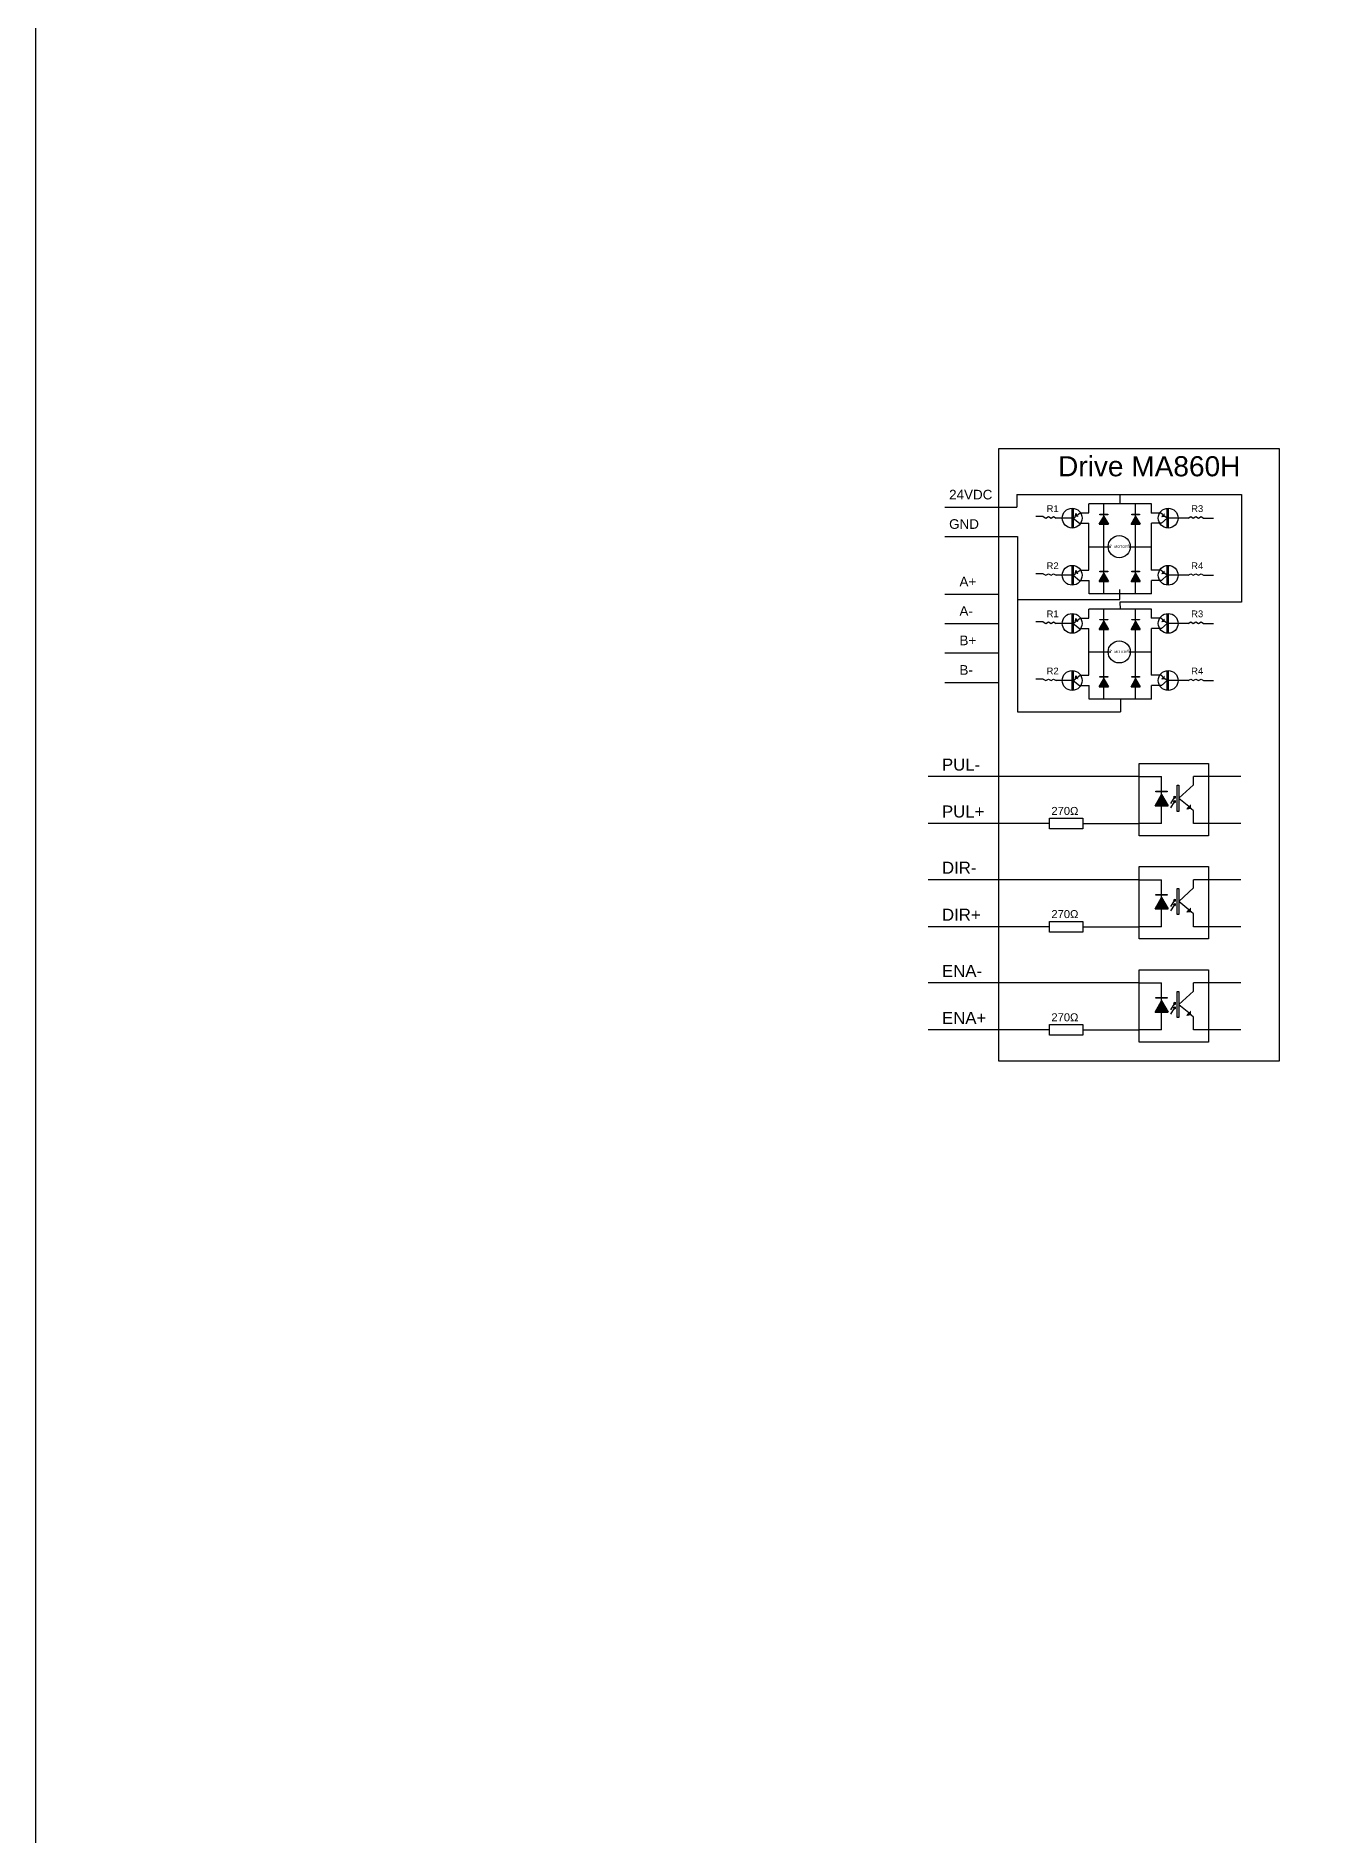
# Model space of a CAD drawing. Header units: millimetres. Extents: x 1 to 623, y -49 to 60.
# Drawn here: x 241 to 259.87, y 6.95 to 33.36 of the extents above; entities that cross this region are included whole.
import ezdxf

# ---------------------------------------------------------------- set-up
doc = ezdxf.new("R2010")
doc.units = ezdxf.units.MM
doc.header["$LTSCALE"] = 0.1
doc.styles.get("Standard").update_dxf_attribs({"font": 'arial.ttf'})

msp = doc.modelspace()

# ---------------------------------------------------------------- hatches: boundary and pattern name
h = msp.add_hatch(color=256)
h.dxf.hatch_style = 1
h.paths.add_polyline_path([(256.268, 26.353), (256.262, 26.307), (256.308, 26.3), (256.288, 26.327)])
h = msp.add_hatch(color=256)
h.dxf.hatch_style = 1
h.paths.add_polyline_path([(256.613, 26.192), (256.68, 26.192), (256.747, 26.192), (256.68, 26.308)])
h = msp.add_hatch(color=256)
h.dxf.hatch_style = 1
h.paths.add_polyline_path([(257.079, 26.192), (257.146, 26.192), (257.213, 26.192), (257.146, 26.308)])
h = msp.add_hatch(color=256)
h.dxf.hatch_style = 1
h.paths.add_polyline_path([(257.53, 26.304), (257.576, 26.309), (257.572, 26.355), (257.551, 26.329)])
h = msp.add_hatch(color=256)
h.dxf.hatch_style = 1
h.paths.add_polyline_path([(256.268, 25.514), (256.262, 25.469), (256.308, 25.462), (256.288, 25.488)])
h = msp.add_hatch(color=256)
h.dxf.hatch_style = 1
h.paths.add_polyline_path([(256.613, 25.353), (256.68, 25.353), (256.747, 25.353), (256.68, 25.469)])
h = msp.add_hatch(color=256)
h.dxf.hatch_style = 1
h.paths.add_polyline_path([(257.079, 25.353), (257.146, 25.353), (257.213, 25.353), (257.146, 25.469)])
h = msp.add_hatch(color=256)
h.dxf.hatch_style = 1
h.paths.add_polyline_path([(257.53, 25.465), (257.576, 25.47), (257.572, 25.516), (257.551, 25.491)])
h = msp.add_hatch(color=256)
h.dxf.hatch_style = 1
h.paths.add_polyline_path([(256.268, 24.808), (256.262, 24.763), (256.308, 24.756), (256.288, 24.782)])
h = msp.add_hatch(color=256)
h.dxf.hatch_style = 1
h.paths.add_polyline_path([(256.613, 24.647), (256.68, 24.647), (256.747, 24.647), (256.68, 24.763)])
h = msp.add_hatch(color=256)
h.dxf.hatch_style = 1
h.paths.add_polyline_path([(257.079, 24.647), (257.146, 24.647), (257.213, 24.647), (257.146, 24.763)])
h = msp.add_hatch(color=256)
h.dxf.hatch_style = 1
h.paths.add_polyline_path([(257.53, 24.759), (257.576, 24.764), (257.572, 24.81), (257.551, 24.785)])
h = msp.add_hatch(color=256)
h.dxf.hatch_style = 1
h.paths.add_polyline_path([(256.268, 23.969), (256.262, 23.924), (256.308, 23.917), (256.288, 23.943)])
h = msp.add_hatch(color=256)
h.dxf.hatch_style = 1
h.paths.add_polyline_path([(256.613, 23.808), (256.68, 23.808), (256.747, 23.808), (256.68, 23.924)])
h = msp.add_hatch(color=256)
h.dxf.hatch_style = 1
h.paths.add_polyline_path([(257.079, 23.808), (257.146, 23.808), (257.213, 23.808), (257.146, 23.924)])
h = msp.add_hatch(color=256)
h.dxf.hatch_style = 1
h.paths.add_polyline_path([(257.53, 23.92), (257.576, 23.925), (257.572, 23.971), (257.551, 23.946)])
h = msp.add_hatch(color=256)
h.dxf.hatch_style = 1
h.paths.add_polyline_path([(257.432, 22.06), (257.527, 22.06), (257.623, 22.06), (257.527, 22.226)])
h = msp.add_hatch(color=256)
h.dxf.hatch_style = 1
h.paths.add_polyline_path([(257.7, 22.189), (257.713, 22.181), (257.726, 22.173), (257.727, 22.203)])
h = msp.add_hatch(color=256)
h.dxf.hatch_style = 1
h.paths.add_polyline_path([(257.7, 22.125), (257.713, 22.117), (257.726, 22.109), (257.727, 22.139)])
h = msp.add_hatch(color=256)
h.dxf.hatch_style = 1
h.paths.add_polyline_path([(257.896, 22.011), (257.962, 22.018), (257.956, 22.084), (257.926, 22.047)])
h = msp.add_hatch(color=256)
h.dxf.hatch_style = 1
h.paths.add_polyline_path([(257.432, 20.545), (257.527, 20.545), (257.623, 20.545), (257.527, 20.712)])
h = msp.add_hatch(color=256)
h.dxf.hatch_style = 1
h.paths.add_polyline_path([(257.7, 20.674), (257.713, 20.666), (257.726, 20.658), (257.727, 20.689)])
h = msp.add_hatch(color=256)
h.dxf.hatch_style = 1
h.paths.add_polyline_path([(257.7, 20.611), (257.713, 20.602), (257.726, 20.594), (257.727, 20.625)])
h = msp.add_hatch(color=256)
h.dxf.hatch_style = 1
h.paths.add_polyline_path([(257.896, 20.496), (257.962, 20.504), (257.956, 20.569), (257.926, 20.533)])
h = msp.add_hatch(color=256)
h.dxf.hatch_style = 1
h.paths.add_polyline_path([(257.432, 19.031), (257.527, 19.031), (257.623, 19.031), (257.527, 19.197)])
h = msp.add_hatch(color=256)
h.dxf.hatch_style = 1
h.paths.add_polyline_path([(257.7, 19.16), (257.713, 19.152), (257.726, 19.143), (257.727, 19.174)])
h = msp.add_hatch(color=256)
h.dxf.hatch_style = 1
h.paths.add_polyline_path([(257.7, 19.096), (257.713, 19.088), (257.726, 19.079), (257.727, 19.11)])
h = msp.add_hatch(color=256)
h.dxf.hatch_style = 1
h.paths.add_polyline_path([(257.896, 18.981), (257.962, 18.989), (257.956, 19.055), (257.926, 19.018)])

# ---------------------------------------------------------------- linework, layer by layer
for p, q in [((254.342, 26.445), (255.403, 26.445)), ((255.403, 26.629), (255.403, 26.445)), ((255.403, 26.629), (256.919, 26.629)), ((257.381, 26.491), (256.457, 26.491)), ((256.457, 26.359), (256.457, 26.491)), ((256.68, 26.308), (256.68, 26.491)), ((256.919, 26.491), (256.919, 26.629)), ((256.919, 26.629), (258.7, 26.629)), ((257.146, 26.308), (257.146, 26.491)), ((257.381, 26.358), (257.381, 26.491)), ((258.7, 26.629), (258.7, 25.047)), ((255.79, 26.305), (255.681, 26.305)), ((255.79, 26.305), (255.828, 26.283)), ((255.828, 26.283), (255.866, 26.305)), ((255.866, 26.305), (255.904, 26.283)), ((255.904, 26.283), (255.942, 26.305)), ((255.942, 26.305), (255.98, 26.283)), ((256.214, 26.283), (255.98, 26.283)), ((256.229, 26.283), (256.262, 26.307)), ((256.23, 26.283), (256.323, 26.208)), ((256.262, 26.307), (256.268, 26.353)), ((256.288, 26.327), (256.268, 26.353)), ((256.288, 26.327), (256.33, 26.359)), ((256.323, 26.208), (256.457, 26.208)), ((256.33, 26.359), (256.457, 26.359)), ((256.457, 25.52), (256.457, 26.208)), ((256.613, 26.192), (256.68, 26.308)), ((256.613, 26.192), (256.68, 26.192)), ((256.68, 26.308), (256.747, 26.192)), ((256.68, 26.192), (256.747, 26.192)), ((256.68, 25.503), (256.68, 26.192)), ((257.079, 26.192), (257.146, 26.308)), ((257.079, 26.192), (257.146, 26.192)), ((257.146, 26.308), (257.213, 26.192)), ((257.146, 26.192), (257.213, 26.192)), ((257.146, 25.503), (257.146, 26.192)), ((257.515, 26.358), (257.372, 26.358)), ((257.525, 26.207), (257.381, 26.207)), ((257.381, 25.52), (257.381, 26.207)), ((257.551, 26.329), (257.515, 26.358)), ((257.525, 26.207), (257.608, 26.283)), ((257.551, 26.329), (257.53, 26.304)), ((257.576, 26.309), (257.53, 26.304)), ((257.608, 26.283), (257.576, 26.309)), ((257.917, 26.283), (257.624, 26.283)), ((257.917, 26.283), (257.955, 26.305)), ((257.955, 26.305), (257.993, 26.283)), ((257.993, 26.283), (258.031, 26.305)), ((258.031, 26.305), (258.069, 26.283)), ((258.069, 26.283), (258.107, 26.305)), ((258.107, 26.305), (258.145, 26.283)), ((258.145, 26.283), (258.29, 26.283)), ((254.342, 26.013), (255.139, 26.013)), ((255.139, 26.013), (255.413, 26.013)), ((255.413, 26.013), (255.413, 25.09)), ((256.457, 25.864), (256.78, 25.864)), ((256.68, 25.469), (256.68, 25.652)), ((257.048, 25.864), (257.381, 25.864)), ((257.146, 25.469), (257.146, 25.652)), ((255.79, 25.466), (255.681, 25.466)), ((255.79, 25.466), (255.828, 25.444)), ((255.828, 25.444), (255.866, 25.466)), ((255.866, 25.466), (255.904, 25.444)), ((255.904, 25.444), (255.942, 25.466)), ((255.942, 25.466), (255.98, 25.444)), ((256.214, 25.444), (255.98, 25.444)), ((256.229, 25.444), (256.262, 25.469)), ((256.23, 25.444), (256.323, 25.369)), ((256.262, 25.469), (256.268, 25.514)), ((256.288, 25.488), (256.268, 25.514)), ((256.288, 25.488), (256.33, 25.52)), ((256.323, 25.369), (256.465, 25.369)), ((256.33, 25.52), (256.457, 25.52)), ((256.465, 25.17), (256.465, 25.369)), ((256.613, 25.353), (256.68, 25.469)), ((256.68, 25.469), (256.747, 25.353)), ((257.079, 25.353), (257.146, 25.469)), ((257.146, 25.469), (257.213, 25.353)), ((257.515, 25.52), (257.372, 25.52)), ((257.525, 25.369), (257.381, 25.369)), ((257.381, 25.17), (257.381, 25.369)), ((257.551, 25.491), (257.515, 25.52)), ((257.525, 25.369), (257.608, 25.444)), ((257.551, 25.491), (257.53, 25.465)), ((257.576, 25.47), (257.53, 25.465)), ((257.608, 25.444), (257.576, 25.47)), ((257.917, 25.444), (257.624, 25.444)), ((257.917, 25.444), (257.955, 25.466)), ((257.955, 25.466), (257.993, 25.444)), ((257.993, 25.444), (258.031, 25.466)), ((258.031, 25.466), (258.069, 25.444)), ((258.069, 25.444), (258.107, 25.466)), ((258.107, 25.466), (258.145, 25.444)), ((258.145, 25.444), (258.29, 25.444)), ((254.342, 25.168), (255.139, 25.168)), ((257.381, 25.17), (256.465, 25.17)), ((256.613, 25.353), (256.68, 25.353)), ((256.68, 25.353), (256.747, 25.353)), ((256.68, 25.17), (256.68, 25.353)), ((256.916, 25.09), (256.916, 25.233)), ((257.079, 25.353), (257.146, 25.353)), ((257.146, 25.353), (257.213, 25.353)), ((257.146, 25.17), (257.146, 25.353)), ((255.413, 25.09), (256.916, 25.09)), ((255.413, 25.09), (255.413, 23.438)), ((257.381, 24.946), (256.457, 24.946)), ((256.457, 24.814), (256.457, 24.946)), ((256.68, 24.763), (256.68, 24.946)), ((258.7, 25.047), (256.916, 25.047)), ((256.916, 25.047), (256.919, 24.946)), ((257.146, 24.763), (257.146, 24.946)), ((257.381, 24.814), (257.381, 24.946)), ((258.7, 25.047), (258.7, 25.047)), ((254.342, 24.736), (255.139, 24.736)), ((255.79, 24.76), (255.681, 24.76)), ((255.79, 24.76), (255.828, 24.738)), ((255.79, 24.76), (255.828, 24.738)), ((255.828, 24.738), (255.866, 24.76)), ((255.828, 24.738), (255.866, 24.76)), ((255.866, 24.76), (255.904, 24.738)), ((255.866, 24.76), (255.904, 24.738)), ((255.904, 24.738), (255.942, 24.76)), ((255.904, 24.738), (255.942, 24.76)), ((255.942, 24.76), (255.98, 24.738)), ((255.942, 24.76), (255.98, 24.738)), ((256.214, 24.738), (255.98, 24.738)), ((256.229, 24.738), (256.262, 24.763)), ((256.23, 24.738), (256.323, 24.663)), ((256.262, 24.763), (256.268, 24.808)), ((256.288, 24.782), (256.268, 24.808)), ((256.288, 24.782), (256.33, 24.814)), ((256.323, 24.663), (256.457, 24.663)), ((256.33, 24.814), (256.457, 24.814)), ((256.457, 23.975), (256.457, 24.663)), ((256.613, 24.647), (256.68, 24.763)), ((256.613, 24.647), (256.68, 24.647)), ((256.68, 24.763), (256.747, 24.647)), ((256.68, 24.647), (256.747, 24.647)), ((256.68, 23.958), (256.68, 24.647)), ((257.079, 24.647), (257.146, 24.763)), ((257.079, 24.647), (257.146, 24.647)), ((257.146, 24.763), (257.213, 24.647)), ((257.146, 24.647), (257.213, 24.647)), ((257.146, 23.958), (257.146, 24.647)), ((257.515, 24.814), (257.372, 24.814)), ((257.525, 24.663), (257.381, 24.663)), ((257.381, 23.975), (257.381, 24.663)), ((257.551, 24.785), (257.515, 24.814)), ((257.525, 24.663), (257.608, 24.738)), ((257.551, 24.785), (257.53, 24.759)), ((257.576, 24.764), (257.53, 24.759)), ((257.608, 24.738), (257.576, 24.764)), ((257.917, 24.738), (257.624, 24.738)), ((257.917, 24.738), (257.624, 24.738)), ((257.917, 24.738), (257.955, 24.76)), ((257.917, 24.738), (257.955, 24.76)), ((257.955, 24.76), (257.993, 24.738)), ((257.955, 24.76), (257.993, 24.738)), ((257.993, 24.738), (258.031, 24.76)), ((257.993, 24.738), (258.031, 24.76)), ((258.031, 24.76), (258.069, 24.738)), ((258.031, 24.76), (258.069, 24.738)), ((258.069, 24.738), (258.107, 24.76)), ((258.069, 24.738), (258.107, 24.76)), ((258.107, 24.76), (258.145, 24.738)), ((258.107, 24.76), (258.145, 24.738)), ((258.145, 24.738), (258.29, 24.738)), ((254.342, 24.303), (255.139, 24.303)), ((256.457, 24.319), (256.78, 24.319)), ((257.048, 24.319), (257.381, 24.319)), ((256.68, 23.924), (256.68, 24.107)), ((257.146, 23.924), (257.146, 24.107)), ((254.342, 23.871), (255.139, 23.871)), ((255.79, 23.921), (255.681, 23.921)), ((255.79, 23.921), (255.828, 23.899)), ((255.79, 23.921), (255.828, 23.899)), ((255.828, 23.899), (255.866, 23.921)), ((255.828, 23.899), (255.866, 23.921)), ((255.866, 23.921), (255.904, 23.899)), ((255.866, 23.921), (255.904, 23.899)), ((255.904, 23.899), (255.942, 23.921)), ((255.904, 23.899), (255.942, 23.921)), ((255.942, 23.921), (255.98, 23.899)), ((255.942, 23.921), (255.98, 23.899)), ((256.214, 23.899), (255.98, 23.899)), ((256.229, 23.899), (256.262, 23.924)), ((256.23, 23.899), (256.323, 23.824)), ((256.262, 23.924), (256.268, 23.969)), ((256.288, 23.943), (256.268, 23.969)), ((256.288, 23.943), (256.33, 23.975)), ((256.323, 23.824), (256.465, 23.824)), ((256.33, 23.975), (256.457, 23.975)), ((256.465, 23.625), (256.465, 23.824)), ((256.613, 23.808), (256.68, 23.924)), ((256.613, 23.808), (256.68, 23.808)), ((256.68, 23.924), (256.747, 23.808)), ((256.68, 23.808), (256.747, 23.808)), ((256.68, 23.625), (256.68, 23.808)), ((257.079, 23.808), (257.146, 23.924)), ((257.079, 23.808), (257.146, 23.808)), ((257.146, 23.924), (257.213, 23.808)), ((257.146, 23.808), (257.213, 23.808)), ((257.146, 23.625), (257.146, 23.808)), ((257.515, 23.975), (257.372, 23.975)), ((257.525, 23.824), (257.381, 23.824)), ((257.381, 23.625), (257.381, 23.824)), ((257.551, 23.946), (257.515, 23.975)), ((257.525, 23.824), (257.608, 23.899)), ((257.551, 23.946), (257.53, 23.92)), ((257.576, 23.925), (257.53, 23.92)), ((257.608, 23.899), (257.576, 23.925)), ((257.917, 23.899), (257.624, 23.899)), ((257.917, 23.899), (257.624, 23.899)), ((257.917, 23.899), (257.955, 23.921)), ((257.917, 23.899), (257.955, 23.921)), ((257.955, 23.921), (257.993, 23.899)), ((257.955, 23.921), (257.993, 23.899)), ((257.993, 23.899), (258.031, 23.921)), ((257.993, 23.899), (258.031, 23.921)), ((258.031, 23.921), (258.069, 23.899)), ((258.031, 23.921), (258.069, 23.899)), ((258.069, 23.899), (258.107, 23.921)), ((258.069, 23.899), (258.107, 23.921)), ((258.107, 23.921), (258.145, 23.899)), ((258.107, 23.921), (258.145, 23.899)), ((258.145, 23.899), (258.29, 23.899)), ((257.381, 23.625), (256.465, 23.625)), ((256.923, 23.625), (256.923, 23.438)), ((255.413, 23.438), (256.923, 23.438)), ((257.196, 22.488), (254.099, 22.488)), ((257.196, 22.488), (257.527, 22.488)), ((257.527, 22.226), (257.527, 22.488)), ((258.689, 22.488), (257.998, 22.488)), ((257.998, 22.369), (257.998, 22.488)), ((257.432, 22.06), (257.527, 22.226)), ((257.527, 22.226), (257.623, 22.06)), ((257.7, 22.189), (257.727, 22.203)), ((257.7, 22.189), (257.713, 22.181)), ((257.727, 22.203), (257.726, 22.173)), ((257.779, 22.169), (257.998, 22.369)), ((257.432, 22.06), (257.527, 22.06)), ((257.527, 22.06), (257.623, 22.06)), ((257.527, 21.798), (257.527, 22.06)), ((257.713, 22.181), (257.658, 22.095)), ((257.713, 22.117), (257.658, 22.031)), ((257.7, 22.125), (257.727, 22.139)), ((257.7, 22.125), (257.713, 22.117)), ((257.713, 22.181), (257.726, 22.173)), ((257.713, 22.117), (257.726, 22.109)), ((257.727, 22.139), (257.726, 22.109)), ((257.926, 22.047), (257.779, 22.167)), ((257.926, 22.047), (257.896, 22.011)), ((257.962, 22.018), (257.896, 22.011)), ((257.998, 21.987), (257.962, 22.016)), ((257.998, 21.798), (257.998, 21.987)), ((255.881, 21.798), (254.099, 21.798)), ((256.372, 21.798), (257.196, 21.798)), ((257.527, 21.798), (257.196, 21.798)), ((258.689, 21.798), (257.998, 21.798)), ((257.196, 20.973), (254.099, 20.973)), ((257.196, 20.973), (257.527, 20.973)), ((257.527, 20.712), (257.527, 20.973)), ((258.689, 20.973), (257.998, 20.973)), ((257.998, 20.854), (257.998, 20.973)), ((257.432, 20.545), (257.527, 20.712)), ((257.527, 20.712), (257.623, 20.545)), ((257.713, 20.666), (257.658, 20.58)), ((257.7, 20.674), (257.727, 20.689)), ((257.7, 20.674), (257.713, 20.666)), ((257.7, 20.611), (257.727, 20.625)), ((257.7, 20.611), (257.713, 20.602)), ((257.713, 20.666), (257.726, 20.658)), ((257.727, 20.689), (257.726, 20.658)), ((257.727, 20.625), (257.726, 20.594)), ((257.779, 20.655), (257.998, 20.854)), ((257.926, 20.533), (257.779, 20.653)), ((257.432, 20.545), (257.527, 20.545)), ((257.527, 20.545), (257.623, 20.545)), ((257.527, 20.284), (257.527, 20.545)), ((257.713, 20.602), (257.658, 20.516)), ((257.713, 20.602), (257.726, 20.594)), ((257.926, 20.533), (257.896, 20.496)), ((257.962, 20.504), (257.896, 20.496)), ((257.998, 20.473), (257.962, 20.502)), ((257.998, 20.284), (257.998, 20.473)), ((255.881, 20.284), (254.099, 20.284)), ((256.372, 20.284), (257.196, 20.284)), ((257.527, 20.284), (257.196, 20.284)), ((258.689, 20.284), (257.998, 20.284)), ((257.196, 19.459), (254.099, 19.459)), ((257.196, 19.459), (257.527, 19.459)), ((257.527, 19.197), (257.527, 19.459)), ((257.779, 19.14), (257.998, 19.339)), ((258.689, 19.459), (257.998, 19.459)), ((257.998, 19.339), (257.998, 19.459)), ((257.432, 19.031), (257.527, 19.197)), ((257.432, 19.031), (257.527, 19.031)), ((257.527, 19.197), (257.623, 19.031)), ((257.527, 19.031), (257.623, 19.031)), ((257.527, 18.769), (257.527, 19.031)), ((257.713, 19.152), (257.658, 19.066)), ((257.713, 19.088), (257.658, 19.002)), ((257.7, 19.16), (257.727, 19.174)), ((257.7, 19.16), (257.713, 19.152)), ((257.7, 19.096), (257.727, 19.11)), ((257.7, 19.096), (257.713, 19.088)), ((257.713, 19.152), (257.726, 19.143)), ((257.713, 19.088), (257.726, 19.079)), ((257.727, 19.174), (257.726, 19.143)), ((257.727, 19.11), (257.726, 19.079)), ((257.926, 19.018), (257.779, 19.138)), ((257.926, 19.018), (257.896, 18.981)), ((255.881, 18.769), (254.099, 18.769)), ((256.372, 18.769), (257.196, 18.769)), ((257.527, 18.769), (257.196, 18.769)), ((257.962, 18.989), (257.896, 18.981)), ((257.998, 18.958), (257.962, 18.987)), ((257.998, 18.769), (257.998, 18.958)), ((258.689, 18.769), (257.998, 18.769))]:
    msp.add_line(p, q)
for points in [[(240.997, 59.776), (427.188, 59.776), (427.188, -45.88), (240.997, -45.88)], [(255.139, 27.306), (259.256, 27.306), (259.256, 18.309), (255.139, 18.309)], [(256.23, 26.15), (256.214, 26.15), (256.214, 26.417), (256.23, 26.417)], [(257.608, 26.417), (257.624, 26.417), (257.624, 26.15), (257.608, 26.15)], [(256.622, 26.342), (256.738, 26.342), (256.738, 26.333), (256.622, 26.333)], [(257.088, 26.342), (257.204, 26.342), (257.204, 26.333), (257.088, 26.333)], [(256.23, 25.311), (256.214, 25.311), (256.214, 25.578), (256.23, 25.578)], [(256.622, 25.503), (256.738, 25.503), (256.738, 25.494), (256.622, 25.494)], [(257.088, 25.503), (257.204, 25.503), (257.204, 25.494), (257.088, 25.494)], [(257.608, 25.578), (257.624, 25.578), (257.624, 25.311), (257.608, 25.311)], [(256.23, 24.605), (256.214, 24.605), (256.214, 24.872), (256.23, 24.872)], [(257.608, 24.872), (257.624, 24.872), (257.624, 24.605), (257.608, 24.605)], [(256.622, 24.797), (256.738, 24.797), (256.738, 24.788), (256.622, 24.788)], [(257.088, 24.797), (257.204, 24.797), (257.204, 24.788), (257.088, 24.788)], [(256.23, 23.766), (256.214, 23.766), (256.214, 24.033), (256.23, 24.033)], [(256.622, 23.958), (256.738, 23.958), (256.738, 23.949), (256.622, 23.949)], [(257.088, 23.958), (257.204, 23.958), (257.204, 23.949), (257.088, 23.949)], [(257.608, 24.033), (257.624, 24.033), (257.624, 23.766), (257.608, 23.766)], [(257.196, 22.681), (258.216, 22.681), (258.216, 21.62), (257.196, 21.62)], [(257.444, 22.274), (257.611, 22.274), (257.611, 22.262), (257.444, 22.262)], [(257.756, 22.36), (257.779, 22.36), (257.779, 21.978), (257.756, 21.978)], [(255.881, 21.877), (256.372, 21.877), (256.372, 21.72), (255.881, 21.72)], [(257.196, 21.166), (258.216, 21.166), (258.216, 20.106), (257.196, 20.106)], [(257.444, 20.759), (257.611, 20.759), (257.611, 20.748), (257.444, 20.748)], [(257.756, 20.845), (257.779, 20.845), (257.779, 20.464), (257.756, 20.464)], [(255.881, 20.362), (256.372, 20.362), (256.372, 20.205), (255.881, 20.205)], [(257.196, 19.652), (258.216, 19.652), (258.216, 18.591), (257.196, 18.591)], [(257.756, 19.331), (257.779, 19.331), (257.779, 18.949), (257.756, 18.949)], [(257.444, 19.245), (257.611, 19.245), (257.611, 19.233), (257.444, 19.233)], [(255.881, 18.848), (256.372, 18.848), (256.372, 18.691), (255.881, 18.691)]]:
    msp.add_lwpolyline(points, close=True)
for centre, radius in [((256.214, 26.283), 0.145), ((257.624, 26.283), 0.145), ((256.905, 25.864), 0.163), ((256.214, 25.444), 0.145), ((257.624, 25.444), 0.145), ((256.214, 24.738), 0.145), ((257.624, 24.738), 0.145), ((256.905, 24.319), 0.163), ((256.214, 23.899), 0.145), ((257.624, 23.899), 0.145)]:
    msp.add_circle(centre, radius)

# ---------------------------------------------------------------- texts
at = {"attachment_point": 1}
for s, width, gutter_width, heights, insert, char_height in [('{\\fArial|b0|i0|c163|p34;Drive MA860H}', 2.73893, 1.474, [0], (256.007, 27.192), 0.29487), ('{\\fArial|b0|i0|c163|p34;24VDC}', 0.20541, 0.706, [0.141], (254.407, 26.699), 0.14119), ('{\\fArial|b0|i0|c163|p34;R1}', 0.14379, 0.494, [0], (255.839, 26.472), 0.09884), ('{\\fArial|b0|i0|c163|p34;R3}', 0.14379, 0.494, [0], (257.962, 26.472), 0.09884), ('{\\fArial|b0|i0|c163|p34;GND}', 0.20541, 0.706, [0.141], (254.407, 26.267), 0.14119), ('{\\fArial|b0|i0|c163|p34;A+}', 0.03512, 0.121, [0], (256.76, 25.896), 0.02414), ('{\\fArial|b0|i0|c163|p34;A-}', 0.03512, 0.121, [0], (257.027, 25.896), 0.02414), ('{\\fArial|b0|i0|c163|p34;R2}', 0.14379, 0.494, [0], (255.839, 25.633), 0.09884), ('{\\fArial|b0|i0|c163|p34;MOTOR}', 0.05513, 0.189, [0.0379], (256.832, 25.884), 0.03789), ('{\\fArial|b0|i0|c163|p34;R4}', 0.14379, 0.494, [0], (257.962, 25.633), 0.09884), ('{\\fArial|b0|i0|c163|p34;A+}', 0.20541, 0.706, [0], (254.559, 25.422), 0.14119), ('{\\fArial|b0|i0|c163|p34;A-}', 0.20541, 0.706, [0], (254.559, 24.99), 0.14119), ('{\\fArial|b0|i0|c163|p34;R1}', 0.14379, 0.494, [0], (255.839, 24.927), 0.09884), ('{\\fArial|b0|i0|c163|p34;R3}', 0.14379, 0.494, [0], (257.962, 24.927), 0.09884), ('{\\fArial|b0|i0|c163|p34;B+}', 0.20541, 0.706, [0], (254.559, 24.558), 0.14119), ('{\\fArial|b0|i0|c163|p34;B+}', 0.03512, 0.121, [0], (256.76, 24.351), 0.02414), ('{\\fArial|b0|i0|c163|p34;MOTOR}', 0.05513, 0.189, [0.0379], (256.832, 24.339), 0.03789), ('{\\fArial|b0|i0|c163|p34;B-}', 0.03512, 0.121, [0], (257.027, 24.351), 0.02414), ('{\\fArial|b0|i0|c163|p34;B-}', 0.20541, 0.706, [0], (254.559, 24.125), 0.14119), ('{\\fArial|b0|i0|c163|p34;R2}', 0.14379, 0.494, [0], (255.839, 24.088), 0.09884), ('{\\fArial|b0|i0|c163|p34;R4}', 0.14379, 0.494, [0], (257.962, 24.088), 0.09884), ('{\\fArial|b0|i0|c163|p34;PUL-}', 0.25677, 0.882, [0], (254.302, 22.753), 0.17649), ('{\\fArial|b0|i0|c163|p34;PUL+}', 0.25677, 0.882, [0], (254.302, 22.064), 0.17649), ('{\\fArial|b0|i0|c163|p34;270Ω  }', 0.85059, 0.587, [0], (255.909, 22.043), 0.11747), ('{\\fArial|b0|i0|c163|p34;DIR-}', 0.25677, 0.882, [0], (254.302, 21.239), 0.17649), ('{\\fArial|b0|i0|c163|p34;DIR+}', 0.25677, 0.882, [0], (254.302, 20.549), 0.17649), ('{\\fArial|b0|i0|c163|p34;270Ω  }', 0.85059, 0.587, [0], (255.909, 20.528), 0.11747), ('{\\fArial|b0|i0|c163|p34;ENA-}', 0.25677, 0.882, [0], (254.302, 19.724), 0.17649), ('{\\fArial|b0|i0|c163|p34;ENA+}', 0.25677, 0.882, [0], (254.302, 19.034), 0.17649), ('{\\fArial|b0|i0|c163|p34;270Ω  }', 0.85059, 0.587, [0], (255.909, 19.013), 0.11747)]:
    msp.add_mtext_dynamic_manual_height_columns(s, width=width, gutter_width=gutter_width, heights=heights, dxfattribs=dict(at, insert=insert, char_height=char_height))

doc.saveas('drawing.dxf')
